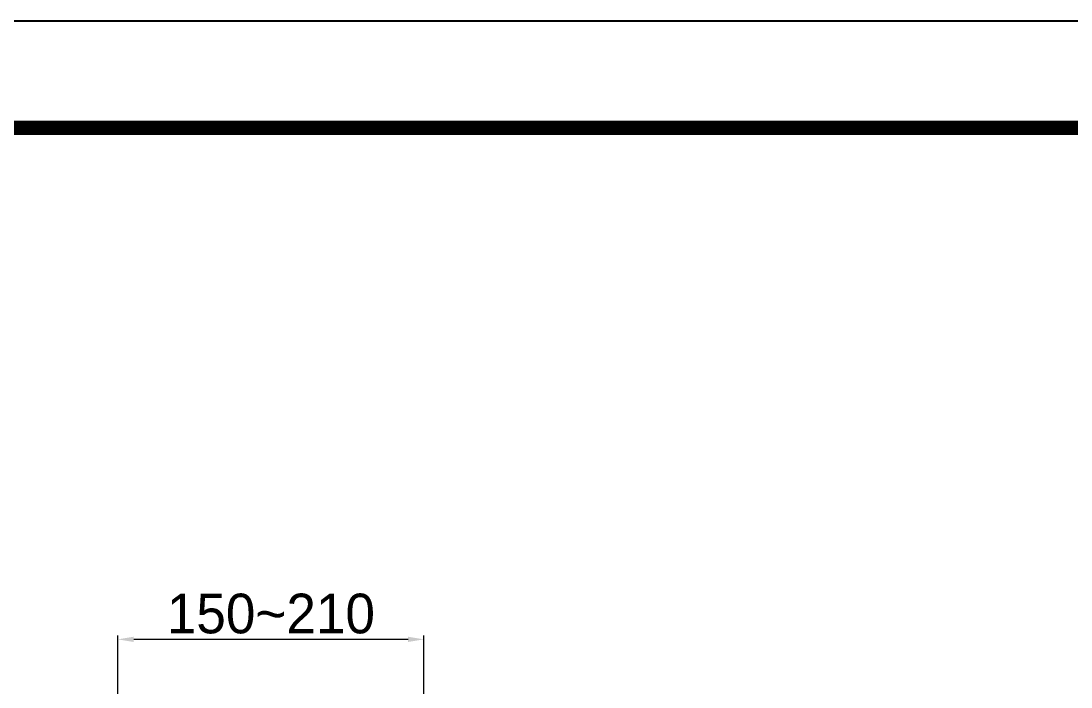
# Model space of a CAD drawing. Extents: x 0 to 3160, y 0 to 2315.
# Drawn here: x 821 to 1350, y 1980 to 2315 of the extents above; entities that cross this region are included whole.
import ezdxf

# ---------------------------------------------------------------- set-up
doc = ezdxf.new("R2010")
doc.units = 0
doc.header["$LTSCALE"] = 3
doc.header["$MEASUREMENT"] = 0
doc.header["$PDMODE"] = 3
doc.header["$PDSIZE"] = -10
doc.layers.get('0').update_dxf_attribs({"linetype": 'CONTINUOUS'})
doc.layers.get('DEFPOINTS').update_dxf_attribs({"linetype": 'CONTINUOUS'})
doc.styles.add('Daelim Dimension', font='')
doc.styles.get('Daelim Dimension').set_extended_font_data('나눔고딕')
doc.dimstyles.new('DEFAULT', dxfattribs={"dimscale": 2, "dimtxt": 2, "dimasz": 2, "dimexe": 0, "dimexo": 2, "dimgap": 1, "dimtad": 1, "dimdec": 1, "dimzin": 9, "dimdsep": 46, "dimtxsty": 'Daelim Dimension', "dimcen": 0.5, "dimclrd": 252, "dimclre": 252, "dimclrt": 3, "dimadec": 1, "dimazin": 0, "dimtfac": 1, "dimtdec": 1, "dimtix": 1, "dimtmove": 0, "dimatfit": 3, "dimfxl": 1, "dimtolj": 1, "dimtzin": 1, "dimlwd": 9, "dimlwe": 9, "dimarcsym": 0})

# ---------------------------------------------------------------- blocks, each defined once
blk = doc.blocks.new('*D6')
at = {"color": 5, "lineweight": 9, "ltscale": 0.5, "transparency": 16777216}
for p, q in [((870.16, 1866.65), (870.16, 2005.61)), ((1024.36, 1866.65), (1024.36, 2005.61)), ((1016.36, 2003.61), (878.16, 2003.61))]:
    blk.add_line(p, q, dxfattribs=at)
at = {"color": 5, "ltscale": 0.5, "transparency": 16777216}
for points in [[(878.16, 2004.95), (878.16, 2002.28), (870.16, 2003.61)], [(1016.36, 2004.95), (1016.36, 2002.28), (1024.36, 2003.61)]]:
    blk.add_solid(points, dxfattribs=at)
at = {"layer": 'DEFPOINTS', "color": 0, "ltscale": 0.5, "transparency": 16777216}
for p in [(870.16, 2003.61), (870.16, 1862.65), (1024.36, 1862.65)]:
    blk.add_point(p, dxfattribs=at)
at = {"color": 7, "ltscale": 0.5, "transparency": 16777216, "insert": (947.26, 2016.5), "char_height": 20, "attachment_point": 5, "style": 'Daelim Dimension'}
blk.add_mtext('\\A1;150~210', dxfattribs=at)

msp = doc.modelspace()

# ---------------------------------------------------------------- linework, layer by layer
at = {"ltscale": 0.5}
msp.add_lwpolyline([(0, 0), (3159.52, 0), (3159.52, 2315.04), (0, 2315.04)], close=True, dxfattribs=at)
at = {"color": 5, "linetype": 'ByBlock', "lineweight": 200, "const_width": 7.28}
msp.add_lwpolyline([(50.81, 99.13), (3108.41, 99.13), (3108.41, 2261.29), (50.81, 2261.29)], close=True, dxfattribs=at)

# ---------------------------------------------------------------- dimensions: what is measured, and where the dimension line sits
at = {"color": 5, "ltscale": 0.5}
dim = msp.add_linear_dim(base=(870.16, 2003.61), p1=(1024.36, 1862.65), p2=(870.16, 1862.65), text='150~210', dimstyle='DEFAULT', override={"dimtxt": 10, "dimasz": 4, "dimexe": 1, "dimdec": 0, "dimclrd": 5, "dimclre": 5, "dimclrt": 7}, dxfattribs=at)
dim.commit()
dim.dimension.update_dxf_attribs({"geometry": '*D6', "text_midpoint": (947.26, 2016.5)})

doc.saveas('drawing.dxf')
